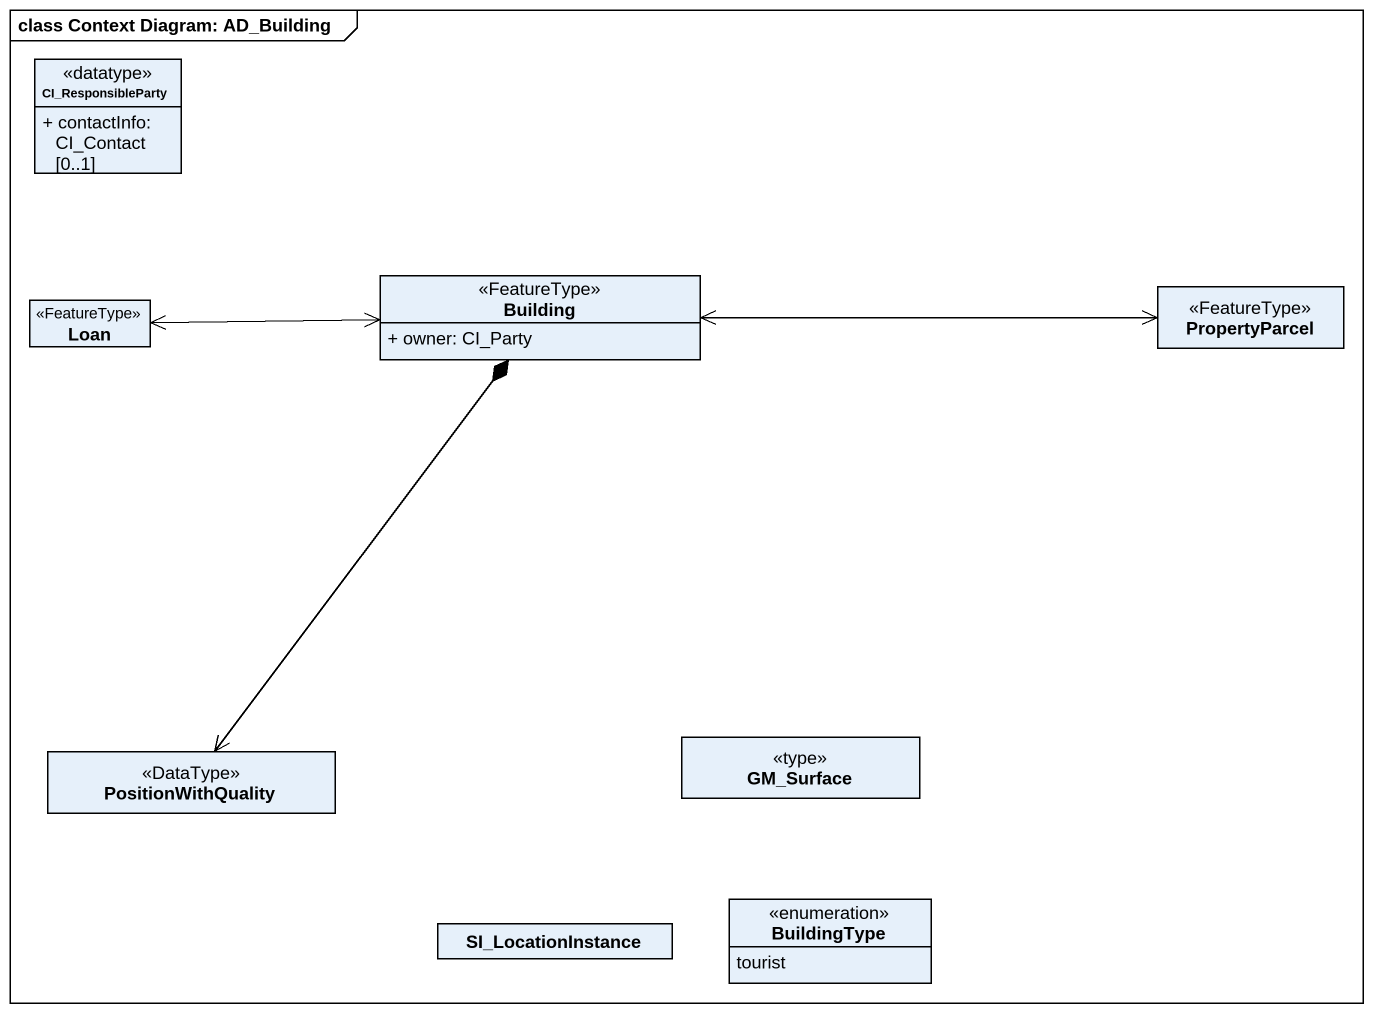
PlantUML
@startuml
mainframe class Context Diagram: AD_Building
hide circle
hide empty members
skinparam classAttributeIconSize 0
class CI_ResponsibleParty <<datatype>> {
  + contactInfo: CI_Contact [0..1]
}
class Loan <<FeatureType>>
class Building <<FeatureType>> {
  + owner: CI_Party
}
class PropertyParcel <<FeatureType>>
class GM_Surface <<type>>
class PositionWithQuality <<DataType>>
class SI_LocationInstance
enum BuildingType {
  tourist
}
Loan <-right-> Building
PropertyParcel <-left-> Building
PositionWithQuality <-up-* Building
@enduml
